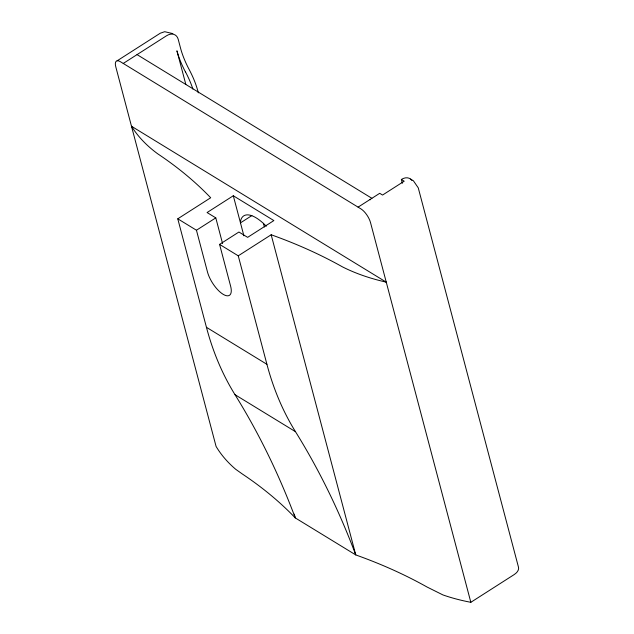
<?xml version="1.0" encoding="UTF-8"?>
<svg xmlns="http://www.w3.org/2000/svg" width="634" height="634" viewBox="0 0 634 634"><rect width="100%" height="100%" fill="white"/><g stroke="black" fill="none" stroke-linecap="round" stroke-linejoin="round"><path stroke-width="0.95" d="M117.171 60.785L160.275 33.214L164.705 31.7L172.876 33.618M123.242 63.448L166.512 35.773A11.895 8.48 -58.5 0 1 178.194 39.26L180.674 48.636A52.931 20.922 57.4 0 0 189.186 69.558A52.907 20.906 57.4 0 1 197.816 90.947L198.323 92.857M410.563 179.057L413.408 180.801L418.25 187.83L518.525 567.351A11.895 6.895 -14.8 0 1 514.111 574.626L470.84 602.3A201.152 116.521 -14.8 0 1 442.92 594.922L427.047 587.021A640.792 371.199 -14.8 0 0 355.761 554.924L295.278 517.915A1090.242 777.26 -58.5 0 0 235 394.673A369.139 263.165 -58.5 0 1 206.438 327.303L177.774 218.809L210.686 197.76A640.792 371.199 -14.8 0 0 157.811 153.88A231.291 133.98 -14.8 0 1 131.492 126.253L386.257 282.146A225.427 130.588 -14.8 0 1 342.455 266.866A640.792 371.199 -14.8 0 0 271.17 234.762L238.257 255.819L219.578 244.391L238.915 232.02L247.632 237.354L273.864 220.577L233.304 195.755L207.072 212.541L215.79 217.874L222.566 243.519M177.774 218.809L196.453 230.237L215.79 217.874M251.88 215.568L240.468 222.867L240.603 220.806A37.953 15.002 57.4 0 1 266.288 226.235M358.083 207.144L379.718 193.307L382.564 195.05L404.199 181.213L401.354 179.47L402.36 183.289M137.055 54.611L371.896 198.307M370.058 199.488L370.51 199.765M206.438 327.303L266.922 364.312A369.139 263.165 -58.5 0 0 295.484 431.683A1090.242 777.26 -58.5 0 1 355.761 554.924L271.17 234.762M235 394.673L295.484 431.683M470.84 602.3L370.525 222.613A11.895 4.7 57.4 0 0 360.936 208.887L120.397 61.704A11.895 4.7 57.4 0 0 115.76 66.721L216.075 446.415A222.637 128.971 -14.8 0 0 235.697 469.287L242.402 474.042A640.792 371.199 -14.8 0 1 295.278 517.915L294.263 514.095M263.451 223.295L264.426 226.996M233.304 195.755L243.892 235.808M238.257 255.819L266.922 364.312M176.989 50.989L185.833 84.465M219.578 244.391L230.602 286.108A19.329 7.64 57.4 0 1 223.065 294.263A19.329 7.64 57.4 0 1 207.477 271.954L196.453 230.237M185.461 71.919A52.931 20.922 57.4 0 1 176.941 50.958M401.354 179.47A11.895 8.48 -58.5 0 1 411.815 180.341M185.5 71.919A52.907 20.906 57.4 0 1 192.879 89.053"/></g></svg>
